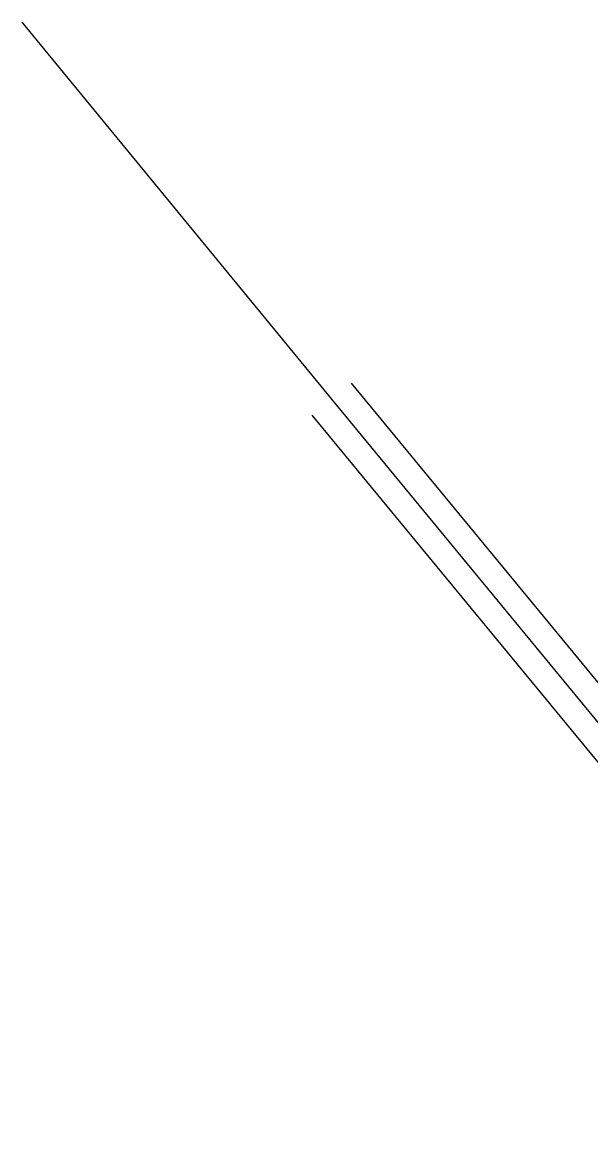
# Model space of a CAD drawing. Header units: metres. Extents: x 214070 to 217049, y 6350584 to 6351315.
# Drawn here: x 214070.4 to 214295.2, y 6350875.4 to 6351314.8 of the extents above; entities that cross this region are included whole.
import ezdxf
from ezdxf.lldxf.tags import DXFTag

# ---------------------------------------------------------------- set-up
doc = ezdxf.new("R2010")
doc.units = ezdxf.units.M
doc.layers.add('GG31-E-PLN-001_DC Cable Route Layout Plan_RevA$0$S-ELEC-OH-Overhead Etsa Wires', color=10, linetype='GG31-E-PLN-001_DC Cable Route Layout Plan_RevA$0$ELEC-EtsaServ (OH)')
doc.styles.add('GG31-E-PLN-001_DC Cable Route Layout Plan_RevA$0$Standard', font='simplex.shx')
tags = doc.linetypes.add('GG31-E-PLN-001_DC Cable Route Layout Plan_RevA$0$33KV OVERHEAD LINE', pattern='A,1,-0.5,["33kV-O/V",GG31-E-PLN-001_DC Cable Route Layout Plan_RevA$0$Standard,S=0.3,R=0,X=-0.35,Y=-0.15],-1.6', length=3.1).pattern_tags.tags
tags[6] = DXFTag(74, 10)
doc.linetypes.add('GG31-E-PLN-001_DC Cable Route Layout Plan_RevA$0$ELEC-EtsaServ (OH)', pattern='A,1,[13,DTEI-RD.shx,S=1,R=0,X=0,Y=0],5', length=6)
doc.linetypes.add('GG31-E-PLN-001_DC Cable Route Layout Plan_RevA$0$FURN-Fence', pattern='A,4.1667,[15,DTEI-RD.shx,S=1,R=0,X=0,Y=0],-0.8333', length=5)

# ---------------------------------------------------------------- blocks, each defined once
blk = doc.blocks.new('GG31-E-PLN-001_DC Cable Route Layout Plan_RevA')
at = {"layer": 'GG31-E-PLN-001_DC Cable Route Layout Plan_RevA$0$S-ELEC-OH-Overhead Etsa Wires', "color": 6, "linetype": 'GG31-E-PLN-001_DC Cable Route Layout Plan_RevA$0$FURN-Fence', "ltscale": 2}
for p, q in [((229008.27, 6321980.47), (228887.68, 6322126.93)), ((228992.83, 6321967.76), (228872.24, 6322114.22))]:
    blk.add_line(p, q, dxfattribs=at)
at = {"layer": 'GG31-E-PLN-001_DC Cable Route Layout Plan_RevA$0$S-ELEC-OH-Overhead Etsa Wires', "color": 6, "linetype": 'GG31-E-PLN-001_DC Cable Route Layout Plan_RevA$0$33KV OVERHEAD LINE', "ltscale": 5}
blk.add_lwpolyline([(229334.49, 6321567.08), (229242.18, 6321679.85), (229121.49, 6321826.66), (229000.55, 6321974.11), (228879.96, 6322120.57), (228757.77, 6322269.3)], dxfattribs=at)

msp = doc.modelspace()

# ---------------------------------------------------------------- block references
msp.add_blockref('GG31-E-PLN-001_DC Cable Route Layout Plan_RevA', (-14687.37, 29045.51))

doc.saveas('drawing.dxf')
